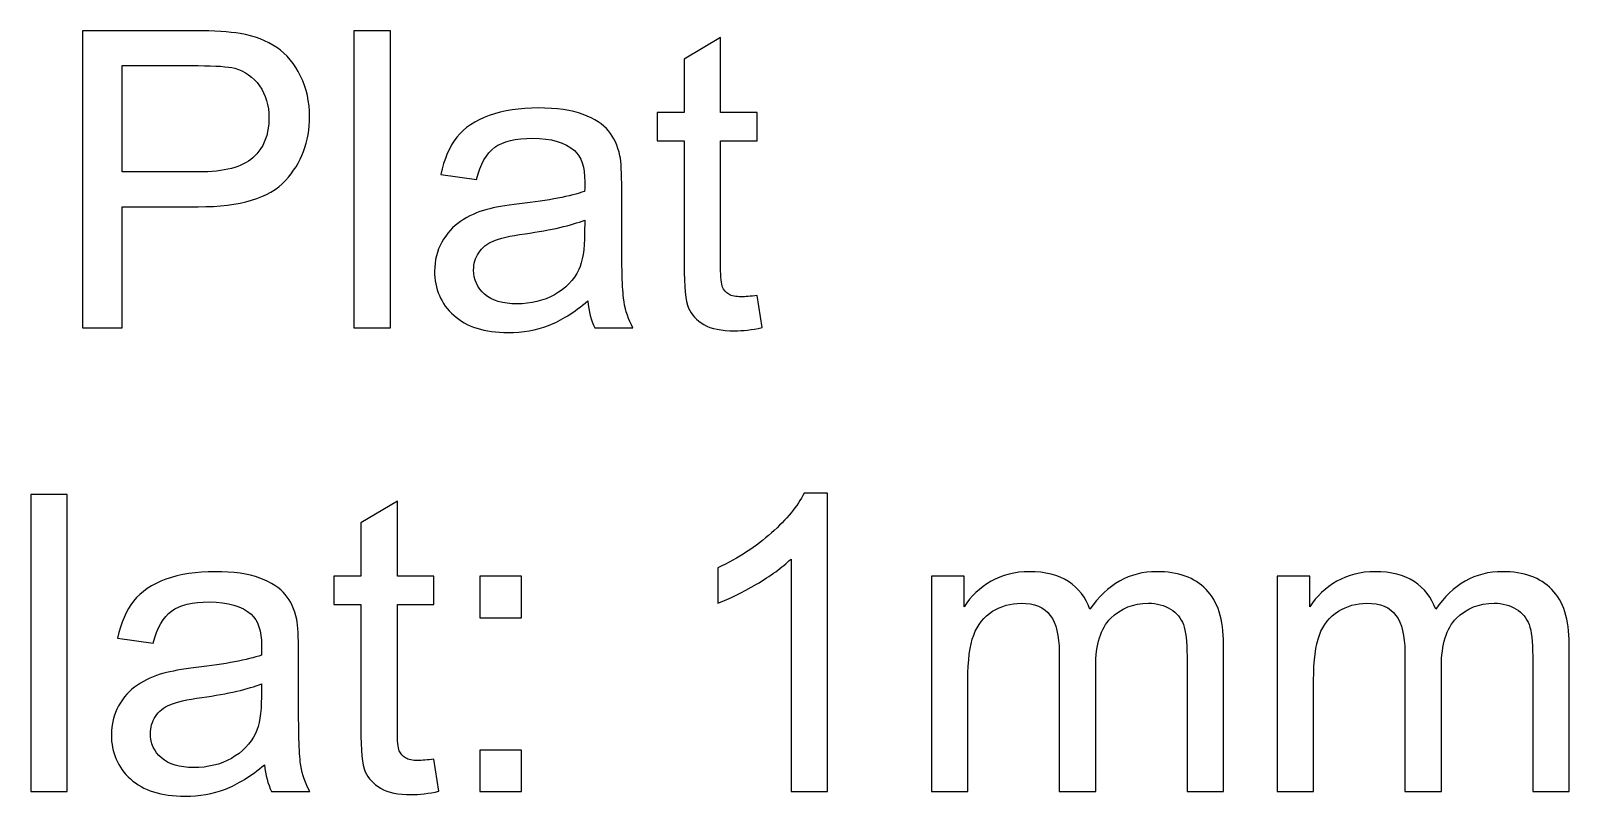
# Model space of a CAD drawing. Header units: centimetres. Extents: x -7.1 to 7.1, y -5.2 to 12.5.
# Drawn here: x -0.372 to 1.872, y 8.085 to 9.201 of the extents above; entities that cross this region are included whole.
import ezdxf

# ---------------------------------------------------------------- set-up
doc = ezdxf.new("R2010")
doc.units = ezdxf.units.CM
doc.header["$MEASUREMENT"] = 0
doc.layers.add('Visible', color=7, linetype='Continuous')

msp = doc.modelspace()

# ---------------------------------------------------------------- linework, layer by layer
at = {"layer": 'Visible', "color": 250}
for points, knots in [([(-0.29651, 8.76747), (-0.29651, 8.76747), (-0.29651, 9.20086), (-0.29651, 9.20086), (-0.29651, 9.20086), (-0.13288, 9.20086), (-0.13288, 9.20086), (-0.10413, 9.20086), (-0.08213, 9.19945), (-0.0669, 9.19673), (-0.04562, 9.1932), (-0.02776, 9.18644), (-0.01333, 9.17655), (0.00109, 9.16656), (0.0127, 9.15264), (0.02147, 9.13479), (0.03025, 9.11693), (0.03459, 9.09726), (0.03459, 9.07577), (0.03459, 9.03905), (0.02288, 9.00787), (-0.00062, 8.98245), (-0.02403, 8.95693), (-0.0665, 8.94422), (-0.12783, 8.94422), (-0.12783, 8.94422), (-0.23901, 8.94422), (-0.23901, 8.94422), (-0.23901, 8.94422), (-0.23901, 8.76747), (-0.23901, 8.76747), (-0.23901, 8.76747), (-0.29651, 8.76747), (-0.29651, 8.76747)], [0, 0, 0, 0, 0.0909091, 0.0909091, 0.0909091, 0.1818182, 0.1818182, 0.1818182, 0.2727273, 0.2727273, 0.2727273, 0.3636364, 0.3636364, 0.3636364, 0.4545455, 0.4545455, 0.4545455, 0.5454545, 0.5454545, 0.5454545, 0.6363636, 0.6363636, 0.6363636, 0.7272727, 0.7272727, 0.7272727, 0.8181818, 0.8181818, 0.8181818, 0.9090909, 0.9090909, 0.9090909, 1, 1, 1, 1]), ([(0.09936, 8.76747), (0.09936, 8.76747), (0.09936, 9.20086), (0.09936, 9.20086), (0.09936, 9.20086), (0.15263, 9.20086), (0.15263, 9.20086), (0.15263, 9.20086), (0.15263, 8.76747), (0.15263, 8.76747), (0.15263, 8.76747), (0.09936, 8.76747), (0.09936, 8.76747)], [0, 0, 0, 0, 0.25, 0.25, 0.25, 0.5, 0.5, 0.5, 0.75, 0.75, 0.75, 1, 1, 1, 1]), ([(0.68731, 8.81499), (0.68731, 8.81499), (0.69458, 8.76797), (0.69458, 8.76797), (0.67964, 8.76485), (0.66623, 8.76323), (0.65453, 8.76323), (0.63526, 8.76323), (0.62033, 8.76626), (0.60963, 8.77241), (0.59904, 8.77857), (0.59157, 8.78654), (0.58724, 8.79652), (0.5829, 8.80651), (0.58078, 8.8275), (0.58078, 8.85948), (0.58078, 8.85948), (0.58078, 9.04046), (0.58078, 9.04046), (0.58078, 9.04046), (0.54143, 9.04046), (0.54143, 9.04046), (0.54143, 9.04046), (0.54143, 9.08162), (0.54143, 9.08162), (0.54143, 9.08162), (0.58078, 9.08162), (0.58078, 9.08162), (0.58078, 9.08162), (0.58078, 9.1593), (0.58078, 9.1593), (0.58078, 9.1593), (0.63405, 9.19128), (0.63405, 9.19128), (0.63405, 9.19128), (0.63405, 9.08162), (0.63405, 9.08162), (0.63405, 9.08162), (0.68731, 9.08162), (0.68731, 9.08162), (0.68731, 9.08162), (0.68731, 9.04046), (0.68731, 9.04046), (0.68731, 9.04046), (0.63405, 9.04046), (0.63405, 9.04046), (0.63405, 9.04046), (0.63405, 8.85645), (0.63405, 8.85645), (0.63405, 8.84122), (0.63495, 8.83143), (0.63687, 8.82709), (0.63869, 8.82275), (0.64171, 8.81932), (0.64595, 8.8167), (0.65019, 8.81418), (0.65624, 8.81287), (0.66411, 8.81287), (0.66996, 8.81287), (0.67773, 8.81357), (0.68731, 8.81499)], [0, 0, 0, 0, 0.05, 0.05, 0.05, 0.1, 0.1, 0.1, 0.15, 0.15, 0.15, 0.2, 0.2, 0.2, 0.25, 0.25, 0.25, 0.3, 0.3, 0.3, 0.35, 0.35, 0.35, 0.4, 0.4, 0.4, 0.45, 0.45, 0.45, 0.5, 0.5, 0.5, 0.55, 0.55, 0.55, 0.6, 0.6, 0.6, 0.65, 0.65, 0.65, 0.7, 0.7, 0.7, 0.75, 0.75, 0.75, 0.8, 0.8, 0.8, 0.85, 0.85, 0.85, 0.9, 0.9, 0.9, 0.95, 0.95, 0.95, 1, 1, 1, 1]), ([(-0.23901, 8.99506), (-0.23901, 8.99506), (-0.12703, 8.99506), (-0.12703, 8.99506), (-0.0899, 8.99506), (-0.06367, 9.00192), (-0.04804, 9.01574), (-0.0325, 9.02956), (-0.02473, 9.04893), (-0.02473, 9.07405), (-0.02473, 9.09211), (-0.02927, 9.10765), (-0.03845, 9.12056), (-0.04763, 9.13347), (-0.05974, 9.14205), (-0.07467, 9.14619), (-0.08435, 9.14871), (-0.10221, 9.15002), (-0.12814, 9.15002), (-0.12814, 9.15002), (-0.23901, 9.15002), (-0.23901, 9.15002), (-0.23901, 9.15002), (-0.23901, 8.99506), (-0.23901, 8.99506)], [0, 0, 0, 0, 0.125, 0.125, 0.125, 0.25, 0.25, 0.25, 0.375, 0.375, 0.375, 0.5, 0.5, 0.5, 0.625, 0.625, 0.625, 0.75, 0.75, 0.75, 0.875, 0.875, 0.875, 1, 1, 1, 1]), ([(0.44025, 8.80681), (0.42047, 8.78997), (0.40141, 8.77816), (0.38315, 8.7712), (0.36489, 8.76424), (0.34532, 8.76081), (0.32433, 8.76081), (0.28983, 8.76081), (0.2633, 8.76919), (0.24473, 8.78603), (0.22617, 8.80278), (0.21689, 8.82427), (0.21689, 8.8504), (0.21689, 8.86573), (0.22042, 8.87975), (0.22738, 8.89246), (0.23444, 8.90518), (0.24362, 8.91526), (0.25492, 8.92293), (0.26632, 8.9306), (0.27903, 8.93645), (0.29326, 8.94038), (0.30375, 8.94311), (0.31959, 8.94573), (0.34067, 8.94835), (0.38365, 8.9534), (0.41543, 8.95955), (0.43571, 8.96661), (0.43591, 8.97388), (0.43601, 8.97852), (0.43601, 8.98043), (0.43601, 9.00202), (0.43097, 9.01726), (0.42088, 9.02613), (0.40726, 9.03814), (0.38698, 9.04409), (0.36015, 9.04409), (0.33503, 9.04409), (0.31646, 9.03965), (0.30456, 9.03088), (0.29255, 9.0221), (0.28378, 9.00656), (0.27803, 8.98417), (0.27803, 8.98417), (0.22597, 8.99143), (0.22597, 8.99143), (0.23071, 9.01373), (0.23848, 9.03178), (0.24938, 9.0455), (0.26027, 9.05922), (0.27601, 9.06972), (0.29659, 9.07718), (0.31707, 9.08455), (0.34098, 9.08828), (0.36801, 9.08828), (0.39485, 9.08828), (0.41674, 9.08515), (0.43359, 9.0788), (0.45033, 9.07244), (0.46274, 9.06457), (0.47061, 9.05499), (0.47848, 9.0454), (0.48403, 9.0333), (0.48726, 9.01867), (0.48897, 9.00959), (0.48988, 8.99325), (0.48988, 8.96974), (0.48988, 8.96974), (0.48988, 8.89912), (0.48988, 8.89912), (0.48988, 8.84979), (0.49099, 8.81862), (0.49321, 8.8054), (0.49533, 8.79219), (0.49977, 8.77958), (0.50622, 8.76747), (0.50622, 8.76747), (0.45054, 8.76747), (0.45054, 8.76747), (0.44519, 8.77867), (0.44176, 8.79178), (0.44025, 8.80681)], [0, 0, 0, 0, 0.037037, 0.037037, 0.037037, 0.0740741, 0.0740741, 0.0740741, 0.1111111, 0.1111111, 0.1111111, 0.1481481, 0.1481481, 0.1481481, 0.1851852, 0.1851852, 0.1851852, 0.2222222, 0.2222222, 0.2222222, 0.2592593, 0.2592593, 0.2592593, 0.2962963, 0.2962963, 0.2962963, 0.3333333, 0.3333333, 0.3333333, 0.3703704, 0.3703704, 0.3703704, 0.4074074, 0.4074074, 0.4074074, 0.4444444, 0.4444444, 0.4444444, 0.4814815, 0.4814815, 0.4814815, 0.5185185, 0.5185185, 0.5185185, 0.5555556, 0.5555556, 0.5555556, 0.5925926, 0.5925926, 0.5925926, 0.6296296, 0.6296296, 0.6296296, 0.6666667, 0.6666667, 0.6666667, 0.7037037, 0.7037037, 0.7037037, 0.7407407, 0.7407407, 0.7407407, 0.7777778, 0.7777778, 0.7777778, 0.8148148, 0.8148148, 0.8148148, 0.8518519, 0.8518519, 0.8518519, 0.8888889, 0.8888889, 0.8888889, 0.9259259, 0.9259259, 0.9259259, 0.962963, 0.962963, 0.962963, 1, 1, 1, 1]), ([(0.43601, 8.92485), (0.41664, 8.91698), (0.38759, 8.91032), (0.34885, 8.90487), (0.32685, 8.90175), (0.31132, 8.89821), (0.30224, 8.89428), (0.29316, 8.89035), (0.2862, 8.8846), (0.28125, 8.87713), (0.27631, 8.86956), (0.27379, 8.86119), (0.27379, 8.85191), (0.27379, 8.83789), (0.27914, 8.82608), (0.28993, 8.8167), (0.30072, 8.80732), (0.31646, 8.80258), (0.33714, 8.80258), (0.35762, 8.80258), (0.37588, 8.80702), (0.39192, 8.81599), (0.40786, 8.82487), (0.41967, 8.83708), (0.42713, 8.85251), (0.43288, 8.86452), (0.43571, 8.88217), (0.43571, 8.90548), (0.43571, 8.90548), (0.43601, 8.92485), (0.43601, 8.92485)], [0, 0, 0, 0, 0.1, 0.1, 0.1, 0.2, 0.2, 0.2, 0.3, 0.3, 0.3, 0.4, 0.4, 0.4, 0.5, 0.5, 0.5, 0.6, 0.6, 0.6, 0.7, 0.7, 0.7, 0.8, 0.8, 0.8, 0.9, 0.9, 0.9, 1, 1, 1, 1]), ([(-0.37207, 8.09125), (-0.37207, 8.09125), (-0.37207, 8.52464), (-0.37207, 8.52464), (-0.37207, 8.52464), (-0.3188, 8.52464), (-0.3188, 8.52464), (-0.3188, 8.52464), (-0.3188, 8.09125), (-0.3188, 8.09125), (-0.3188, 8.09125), (-0.37207, 8.09125), (-0.37207, 8.09125)], [0, 0, 0, 0, 0.25, 0.25, 0.25, 0.5, 0.5, 0.5, 0.75, 0.75, 0.75, 1, 1, 1, 1]), ([(0.21588, 8.13877), (0.21588, 8.13877), (0.22315, 8.09175), (0.22315, 8.09175), (0.20821, 8.08863), (0.1948, 8.08701), (0.1831, 8.08701), (0.16383, 8.08701), (0.1489, 8.09004), (0.1382, 8.09619), (0.12761, 8.10235), (0.12014, 8.11032), (0.11581, 8.1203), (0.11147, 8.13029), (0.10935, 8.15128), (0.10935, 8.18326), (0.10935, 8.18326), (0.10935, 8.36424), (0.10935, 8.36424), (0.10935, 8.36424), (0.07, 8.36424), (0.07, 8.36424), (0.07, 8.36424), (0.07, 8.4054), (0.07, 8.4054), (0.07, 8.4054), (0.10935, 8.4054), (0.10935, 8.4054), (0.10935, 8.4054), (0.10935, 8.48308), (0.10935, 8.48308), (0.10935, 8.48308), (0.16262, 8.51506), (0.16262, 8.51506), (0.16262, 8.51506), (0.16262, 8.4054), (0.16262, 8.4054), (0.16262, 8.4054), (0.21588, 8.4054), (0.21588, 8.4054), (0.21588, 8.4054), (0.21588, 8.36424), (0.21588, 8.36424), (0.21588, 8.36424), (0.16262, 8.36424), (0.16262, 8.36424), (0.16262, 8.36424), (0.16262, 8.18023), (0.16262, 8.18023), (0.16262, 8.165), (0.16352, 8.15521), (0.16544, 8.15087), (0.16726, 8.14653), (0.17028, 8.1431), (0.17452, 8.14048), (0.17876, 8.13796), (0.18481, 8.13665), (0.19268, 8.13665), (0.19853, 8.13665), (0.2063, 8.13735), (0.21588, 8.13877)], [0, 0, 0, 0, 0.05, 0.05, 0.05, 0.1, 0.1, 0.1, 0.15, 0.15, 0.15, 0.2, 0.2, 0.2, 0.25, 0.25, 0.25, 0.3, 0.3, 0.3, 0.35, 0.35, 0.35, 0.4, 0.4, 0.4, 0.45, 0.45, 0.45, 0.5, 0.5, 0.5, 0.55, 0.55, 0.55, 0.6, 0.6, 0.6, 0.65, 0.65, 0.65, 0.7, 0.7, 0.7, 0.75, 0.75, 0.75, 0.8, 0.8, 0.8, 0.85, 0.85, 0.85, 0.9, 0.9, 0.9, 0.95, 0.95, 0.95, 1, 1, 1, 1]), ([(0.79, 8.09125), (0.79, 8.09125), (0.73674, 8.09125), (0.73674, 8.09125), (0.73674, 8.09125), (0.73674, 8.43042), (0.73674, 8.43042), (0.72392, 8.41811), (0.70708, 8.40591), (0.68629, 8.3937), (0.66551, 8.38149), (0.64675, 8.37231), (0.6302, 8.36626), (0.6302, 8.36626), (0.6302, 8.41771), (0.6302, 8.41771), (0.65996, 8.43163), (0.68599, 8.44858), (0.70829, 8.46855), (0.73058, 8.48843), (0.74642, 8.5077), (0.7557, 8.52646), (0.7557, 8.52646), (0.79, 8.52646), (0.79, 8.52646), (0.79, 8.52646), (0.79, 8.09125), (0.79, 8.09125)], [0, 0, 0, 0, 0.1111111, 0.1111111, 0.1111111, 0.2222222, 0.2222222, 0.2222222, 0.3333333, 0.3333333, 0.3333333, 0.4444444, 0.4444444, 0.4444444, 0.5555556, 0.5555556, 0.5555556, 0.6666667, 0.6666667, 0.6666667, 0.7777778, 0.7777778, 0.7777778, 0.8888889, 0.8888889, 0.8888889, 1, 1, 1, 1]), ([(-0.03118, 8.13059), (-0.05096, 8.11375), (-0.07002, 8.10194), (-0.08828, 8.09498), (-0.10654, 8.08802), (-0.12611, 8.08459), (-0.1471, 8.08459), (-0.1816, 8.08459), (-0.20813, 8.09297), (-0.2267, 8.10981), (-0.24526, 8.12656), (-0.25454, 8.14805), (-0.25454, 8.17418), (-0.25454, 8.18951), (-0.25101, 8.20353), (-0.24405, 8.21624), (-0.23699, 8.22896), (-0.22781, 8.23904), (-0.21651, 8.24671), (-0.20511, 8.25438), (-0.1924, 8.26023), (-0.17817, 8.26416), (-0.16768, 8.26689), (-0.15184, 8.26951), (-0.13076, 8.27213), (-0.08778, 8.27718), (-0.056, 8.28333), (-0.03572, 8.29039), (-0.03552, 8.29766), (-0.03542, 8.3023), (-0.03542, 8.30421), (-0.03542, 8.3258), (-0.04046, 8.34104), (-0.05055, 8.34991), (-0.06417, 8.36192), (-0.08445, 8.36787), (-0.11128, 8.36787), (-0.1364, 8.36787), (-0.15497, 8.36343), (-0.16687, 8.35466), (-0.17888, 8.34588), (-0.18765, 8.33034), (-0.1934, 8.30795), (-0.1934, 8.30795), (-0.24546, 8.31521), (-0.24546, 8.31521), (-0.24072, 8.33751), (-0.23295, 8.35556), (-0.22205, 8.36928), (-0.21116, 8.383), (-0.19542, 8.3935), (-0.17484, 8.40096), (-0.15436, 8.40833), (-0.13045, 8.41206), (-0.10342, 8.41206), (-0.07658, 8.41206), (-0.05469, 8.40893), (-0.03784, 8.40258), (-0.0211, 8.39622), (-0.00869, 8.38835), (-0.00082, 8.37877), (0.00705, 8.36918), (0.0126, 8.35708), (0.01583, 8.34245), (0.01754, 8.33337), (0.01845, 8.31703), (0.01845, 8.29352), (0.01845, 8.29352), (0.01845, 8.2229), (0.01845, 8.2229), (0.01845, 8.17357), (0.01956, 8.1424), (0.02178, 8.12918), (0.0239, 8.11597), (0.02834, 8.10336), (0.03479, 8.09125), (0.03479, 8.09125), (-0.02089, 8.09125), (-0.02089, 8.09125), (-0.02624, 8.10245), (-0.02967, 8.11556), (-0.03118, 8.13059)], [0, 0, 0, 0, 0.037037, 0.037037, 0.037037, 0.0740741, 0.0740741, 0.0740741, 0.1111111, 0.1111111, 0.1111111, 0.1481481, 0.1481481, 0.1481481, 0.1851852, 0.1851852, 0.1851852, 0.2222222, 0.2222222, 0.2222222, 0.2592593, 0.2592593, 0.2592593, 0.2962963, 0.2962963, 0.2962963, 0.3333333, 0.3333333, 0.3333333, 0.3703704, 0.3703704, 0.3703704, 0.4074074, 0.4074074, 0.4074074, 0.4444444, 0.4444444, 0.4444444, 0.4814815, 0.4814815, 0.4814815, 0.5185185, 0.5185185, 0.5185185, 0.5555556, 0.5555556, 0.5555556, 0.5925926, 0.5925926, 0.5925926, 0.6296296, 0.6296296, 0.6296296, 0.6666667, 0.6666667, 0.6666667, 0.7037037, 0.7037037, 0.7037037, 0.7407407, 0.7407407, 0.7407407, 0.7777778, 0.7777778, 0.7777778, 0.8148148, 0.8148148, 0.8148148, 0.8518519, 0.8518519, 0.8518519, 0.8888889, 0.8888889, 0.8888889, 0.9259259, 0.9259259, 0.9259259, 0.962963, 0.962963, 0.962963, 1, 1, 1, 1]), ([(0.28297, 8.34487), (0.28297, 8.34487), (0.28297, 8.4054), (0.28297, 8.4054), (0.28297, 8.4054), (0.3435, 8.4054), (0.3435, 8.4054), (0.3435, 8.4054), (0.3435, 8.34487), (0.3435, 8.34487), (0.3435, 8.34487), (0.28297, 8.34487), (0.28297, 8.34487)], [0, 0, 0, 0, 0.25, 0.25, 0.25, 0.5, 0.5, 0.5, 0.75, 0.75, 0.75, 1, 1, 1, 1]), ([(0.94143, 8.09125), (0.94143, 8.09125), (0.94143, 8.4054), (0.94143, 8.4054), (0.94143, 8.4054), (0.98925, 8.4054), (0.98925, 8.4054), (0.98925, 8.4054), (0.98925, 8.36101), (0.98925, 8.36101), (0.99903, 8.37635), (1.01215, 8.38875), (1.02849, 8.39804), (1.04484, 8.40742), (1.0634, 8.41206), (1.08428, 8.41206), (1.10748, 8.41206), (1.12655, 8.40722), (1.14138, 8.39763), (1.15621, 8.38795), (1.1667, 8.37453), (1.17276, 8.35718), (1.19777, 8.3938), (1.23016, 8.41206), (1.27011, 8.41206), (1.30138, 8.41206), (1.32549, 8.40348), (1.34224, 8.38623), (1.35909, 8.36898), (1.36756, 8.34245), (1.36756, 8.30664), (1.36756, 8.30664), (1.36756, 8.09125), (1.36756, 8.09125), (1.36756, 8.09125), (1.31429, 8.09125), (1.31429, 8.09125), (1.31429, 8.09125), (1.31429, 8.28898), (1.31429, 8.28898), (1.31429, 8.31017), (1.31248, 8.3255), (1.30905, 8.33488), (1.30562, 8.34427), (1.29936, 8.35173), (1.29018, 8.35748), (1.2811, 8.36323), (1.27041, 8.36606), (1.2582, 8.36606), (1.23601, 8.36606), (1.21765, 8.35869), (1.20302, 8.34406), (1.18839, 8.32933), (1.18113, 8.30583), (1.18113, 8.27355), (1.18113, 8.27355), (1.18113, 8.09125), (1.18113, 8.09125), (1.18113, 8.09125), (1.12786, 8.09125), (1.12786, 8.09125), (1.12786, 8.09125), (1.12786, 8.29514), (1.12786, 8.29514), (1.12786, 8.31874), (1.12352, 8.3365), (1.11485, 8.3483), (1.10617, 8.3601), (1.09195, 8.36606), (1.07228, 8.36606), (1.05734, 8.36606), (1.04352, 8.36212), (1.03081, 8.35425), (1.0181, 8.34638), (1.00892, 8.33488), (1.00317, 8.31965), (0.99752, 8.30452), (0.9947, 8.28263), (0.9947, 8.25408), (0.9947, 8.25408), (0.9947, 8.09125), (0.9947, 8.09125), (0.9947, 8.09125), (0.94143, 8.09125), (0.94143, 8.09125)], [0, 0, 0, 0, 0.0357143, 0.0357143, 0.0357143, 0.0714286, 0.0714286, 0.0714286, 0.1071429, 0.1071429, 0.1071429, 0.1428571, 0.1428571, 0.1428571, 0.1785714, 0.1785714, 0.1785714, 0.2142857, 0.2142857, 0.2142857, 0.25, 0.25, 0.25, 0.2857143, 0.2857143, 0.2857143, 0.3214286, 0.3214286, 0.3214286, 0.3571429, 0.3571429, 0.3571429, 0.3928571, 0.3928571, 0.3928571, 0.4285714, 0.4285714, 0.4285714, 0.4642857, 0.4642857, 0.4642857, 0.5, 0.5, 0.5, 0.5357143, 0.5357143, 0.5357143, 0.5714286, 0.5714286, 0.5714286, 0.6071429, 0.6071429, 0.6071429, 0.6428571, 0.6428571, 0.6428571, 0.6785714, 0.6785714, 0.6785714, 0.7142857, 0.7142857, 0.7142857, 0.75, 0.75, 0.75, 0.7857143, 0.7857143, 0.7857143, 0.8214286, 0.8214286, 0.8214286, 0.8571429, 0.8571429, 0.8571429, 0.8928571, 0.8928571, 0.8928571, 0.9285714, 0.9285714, 0.9285714, 0.9642857, 0.9642857, 0.9642857, 1, 1, 1, 1]), ([(1.44564, 8.09125), (1.44564, 8.09125), (1.44564, 8.4054), (1.44564, 8.4054), (1.44564, 8.4054), (1.49346, 8.4054), (1.49346, 8.4054), (1.49346, 8.4054), (1.49346, 8.36101), (1.49346, 8.36101), (1.50324, 8.37635), (1.51636, 8.38875), (1.5327, 8.39804), (1.54905, 8.40742), (1.56761, 8.41206), (1.58849, 8.41206), (1.61169, 8.41206), (1.63076, 8.40722), (1.64559, 8.39763), (1.66042, 8.38795), (1.67091, 8.37453), (1.67697, 8.35718), (1.70198, 8.3938), (1.73437, 8.41206), (1.77432, 8.41206), (1.80559, 8.41206), (1.8297, 8.40348), (1.84645, 8.38623), (1.8633, 8.36898), (1.87177, 8.34245), (1.87177, 8.30664), (1.87177, 8.30664), (1.87177, 8.09125), (1.87177, 8.09125), (1.87177, 8.09125), (1.8185, 8.09125), (1.8185, 8.09125), (1.8185, 8.09125), (1.8185, 8.28898), (1.8185, 8.28898), (1.8185, 8.31017), (1.81669, 8.3255), (1.81326, 8.33488), (1.80983, 8.34427), (1.80357, 8.35173), (1.79439, 8.35748), (1.78531, 8.36323), (1.77462, 8.36606), (1.76241, 8.36606), (1.74022, 8.36606), (1.72186, 8.35869), (1.70723, 8.34406), (1.6926, 8.32933), (1.68534, 8.30583), (1.68534, 8.27355), (1.68534, 8.27355), (1.68534, 8.09125), (1.68534, 8.09125), (1.68534, 8.09125), (1.63207, 8.09125), (1.63207, 8.09125), (1.63207, 8.09125), (1.63207, 8.29514), (1.63207, 8.29514), (1.63207, 8.31874), (1.62773, 8.3365), (1.61906, 8.3483), (1.61038, 8.3601), (1.59616, 8.36606), (1.57649, 8.36606), (1.56155, 8.36606), (1.54773, 8.36212), (1.53502, 8.35425), (1.52231, 8.34638), (1.51313, 8.33488), (1.50738, 8.31965), (1.50173, 8.30452), (1.49891, 8.28263), (1.49891, 8.25408), (1.49891, 8.25408), (1.49891, 8.09125), (1.49891, 8.09125), (1.49891, 8.09125), (1.44564, 8.09125), (1.44564, 8.09125)], [0, 0, 0, 0, 0.0357143, 0.0357143, 0.0357143, 0.0714286, 0.0714286, 0.0714286, 0.1071429, 0.1071429, 0.1071429, 0.1428571, 0.1428571, 0.1428571, 0.1785714, 0.1785714, 0.1785714, 0.2142857, 0.2142857, 0.2142857, 0.25, 0.25, 0.25, 0.2857143, 0.2857143, 0.2857143, 0.3214286, 0.3214286, 0.3214286, 0.3571429, 0.3571429, 0.3571429, 0.3928571, 0.3928571, 0.3928571, 0.4285714, 0.4285714, 0.4285714, 0.4642857, 0.4642857, 0.4642857, 0.5, 0.5, 0.5, 0.5357143, 0.5357143, 0.5357143, 0.5714286, 0.5714286, 0.5714286, 0.6071429, 0.6071429, 0.6071429, 0.6428571, 0.6428571, 0.6428571, 0.6785714, 0.6785714, 0.6785714, 0.7142857, 0.7142857, 0.7142857, 0.75, 0.75, 0.75, 0.7857143, 0.7857143, 0.7857143, 0.8214286, 0.8214286, 0.8214286, 0.8571429, 0.8571429, 0.8571429, 0.8928571, 0.8928571, 0.8928571, 0.9285714, 0.9285714, 0.9285714, 0.9642857, 0.9642857, 0.9642857, 1, 1, 1, 1]), ([(-0.03542, 8.24863), (-0.05479, 8.24076), (-0.08384, 8.2341), (-0.12258, 8.22865), (-0.14458, 8.22553), (-0.16011, 8.22199), (-0.16919, 8.21806), (-0.17827, 8.21413), (-0.18523, 8.20838), (-0.19018, 8.20091), (-0.19512, 8.19334), (-0.19764, 8.18497), (-0.19764, 8.17569), (-0.19764, 8.16167), (-0.19229, 8.14986), (-0.1815, 8.14048), (-0.17071, 8.1311), (-0.15497, 8.12636), (-0.13429, 8.12636), (-0.11381, 8.12636), (-0.09555, 8.1308), (-0.07951, 8.13977), (-0.06357, 8.14865), (-0.05176, 8.16086), (-0.0443, 8.17629), (-0.03855, 8.1883), (-0.03572, 8.20595), (-0.03572, 8.22926), (-0.03572, 8.22926), (-0.03542, 8.24863), (-0.03542, 8.24863)], [0, 0, 0, 0, 0.1, 0.1, 0.1, 0.2, 0.2, 0.2, 0.3, 0.3, 0.3, 0.4, 0.4, 0.4, 0.5, 0.5, 0.5, 0.6, 0.6, 0.6, 0.7, 0.7, 0.7, 0.8, 0.8, 0.8, 0.9, 0.9, 0.9, 1, 1, 1, 1]), ([(0.28297, 8.09125), (0.28297, 8.09125), (0.28297, 8.15178), (0.28297, 8.15178), (0.28297, 8.15178), (0.3435, 8.15178), (0.3435, 8.15178), (0.3435, 8.15178), (0.3435, 8.09125), (0.3435, 8.09125), (0.3435, 8.09125), (0.28297, 8.09125), (0.28297, 8.09125)], [0, 0, 0, 0, 0.25, 0.25, 0.25, 0.5, 0.5, 0.5, 0.75, 0.75, 0.75, 1, 1, 1, 1])]:
    msp.add_open_spline(points, degree=3, knots=knots, dxfattribs=at)

doc.saveas('drawing.dxf')
